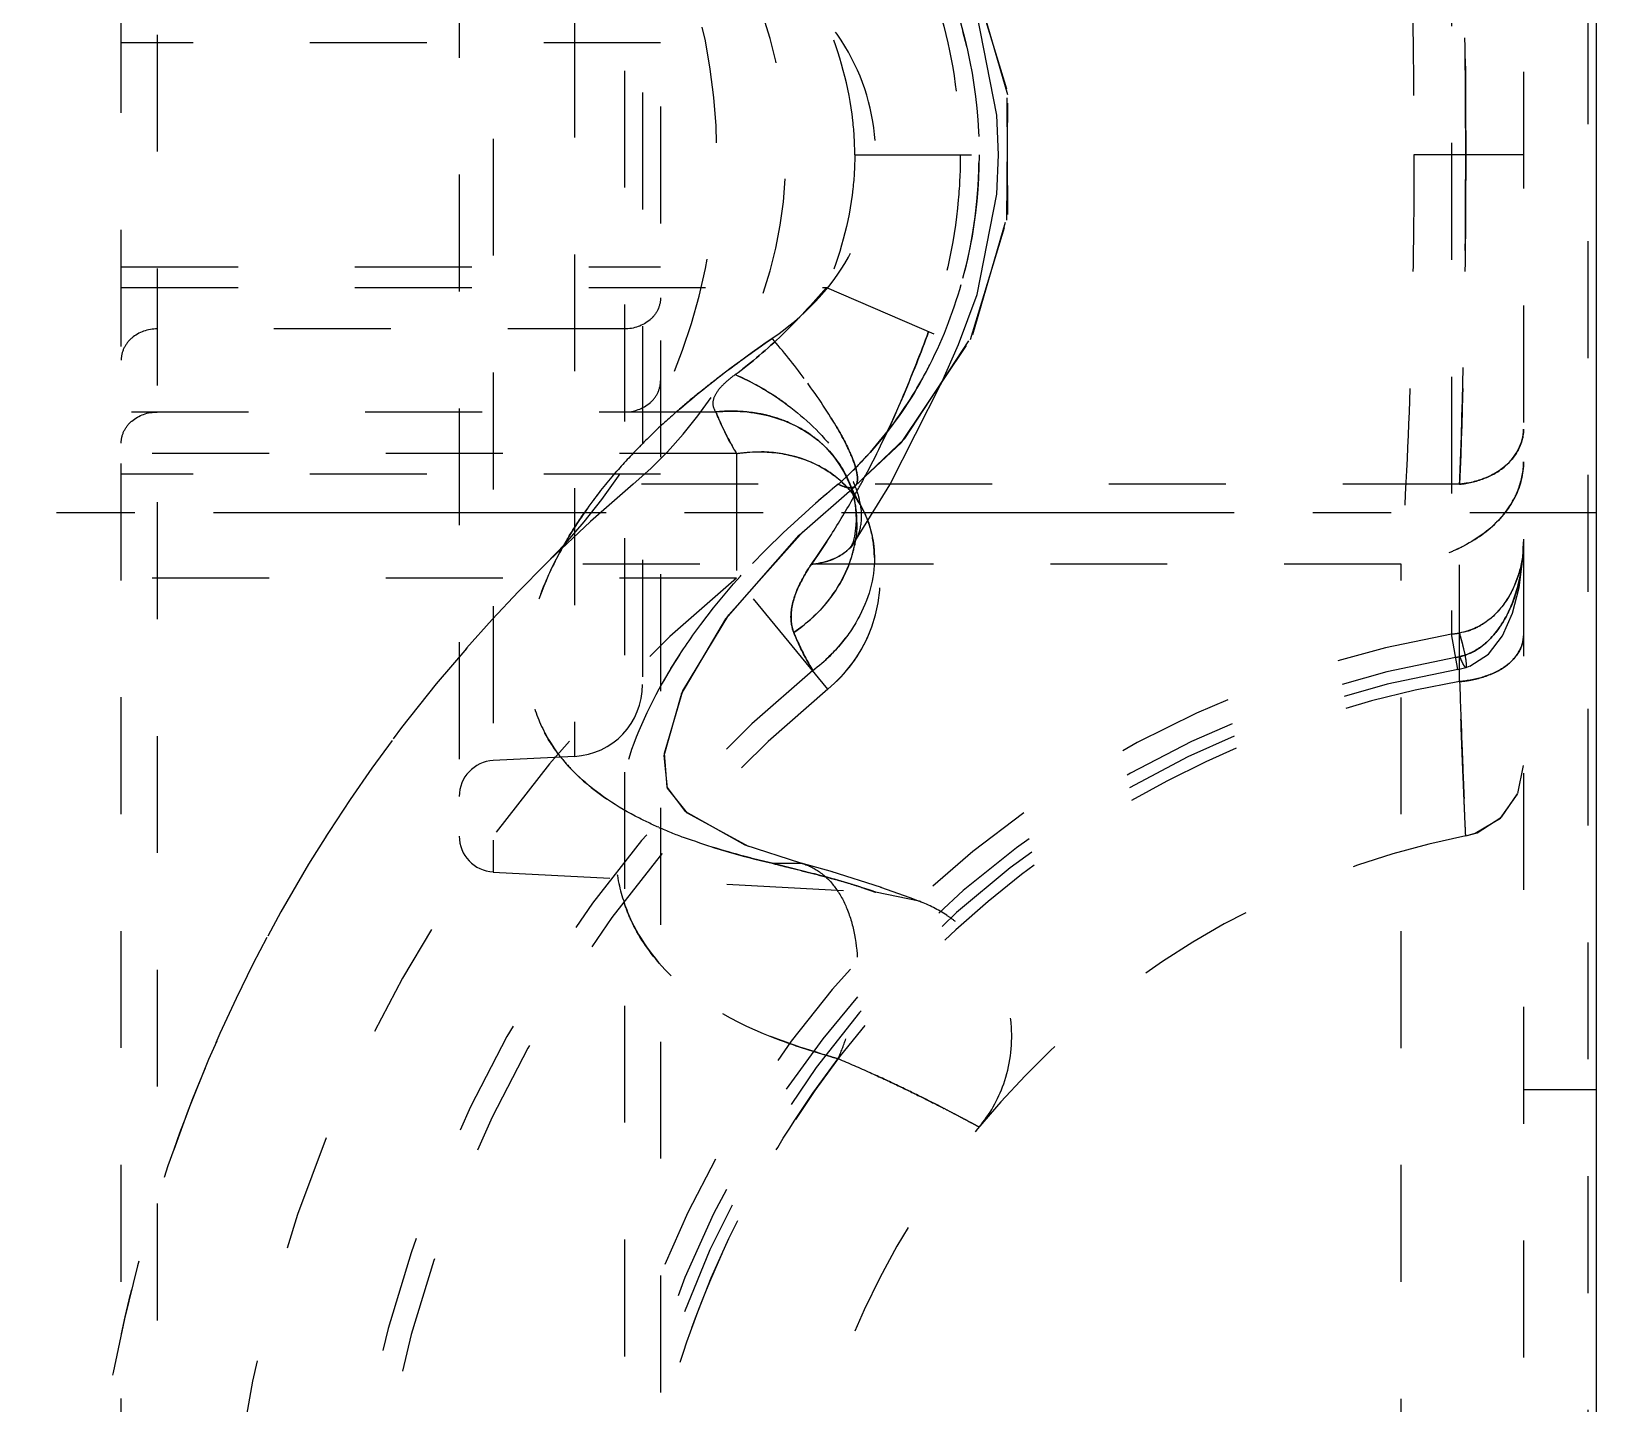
# Model space of a CAD drawing. Header units: millimetres. Extents: x 2667 to 4588, y -8940 to -2822.
# Drawn here: x 3243.56 to 3265.44, y -6254.13 to -6234.95 of the extents above; entities that cross this region are included whole.
import ezdxf

# ---------------------------------------------------------------- set-up
doc = ezdxf.new("R2010")
doc.units = ezdxf.units.MM
doc.header["$LTSCALE"] = 16.335
doc.linetypes.add('CENTER', pattern=[0.6, 0.375, -0.075, 0.075, -0.075])
doc.linetypes.add('HIDDEN', pattern=[0.2, 0.1, -0.1])
doc.layers.get('0').update_dxf_attribs({"linetype": 'CONTINUOUS'})
doc.layers.add('DEFAULT_2', color=8, linetype='HIDDEN')

msp = doc.modelspace()

# ---------------------------------------------------------------- linework, layer by layer
at = {"color": 7, "linetype": 'Continuous'}
msp.add_line((3265.436, -6386.677), (3265.436, -6096.677), dxfattribs=at)
at = {"color": 1, "linetype": 'CENTER', "ltscale": 0.895647}
msp.add_line((3193.436, -6241.677), (3265.436, -6241.677), dxfattribs=at)
at = {"layer": 'DEFAULT_2', "color": 8, "linetype": 'HIDDEN'}
for p, q in [((3265.314, -6143.142), (3265.314, -6328.557)), ((3264.414, -6144.042), (3264.414, -6327.659)), ((3244.816, -6288.364), (3244.816, -6184.99)), ((3245.319, -6185.995), (3245.319, -6287.359)), ((3251.851, -6186.498), (3251.851, -6286.857)), ((3252.354, -6187), (3252.354, -6286.354)), ((3250.016, -6226.653), (3250.016, -6246.699)), ((3249.54, -6227.154), (3249.54, -6246.2)), ((3251.15, -6228.269), (3251.15, -6245.085)), ((3252.103, -6229.273), (3252.103, -6244.082)), ((3263.409, -6229.979), (3263.409, -6243.375)), ((3257.195, -6235.763), (3256.686, -6234.096)), ((3257.206, -6235.84), (3256.719, -6234.165)), ((3257.054, -6236.126), (3256.777, -6234.723)), ((3252.354, -6235.113), (3244.816, -6235.113)), ((3257.206, -6237.515), (3257.195, -6235.763)), ((3257.195, -6237.591), (3257.206, -6235.84)), ((3257.078, -6236.677), (3257.054, -6236.126)), ((3255.068, -6236.677), (3257.078, -6236.677)), ((3257.054, -6237.229), (3257.078, -6236.677)), ((3264.414, -6236.677), (3262.882, -6236.677)), ((3256.777, -6238.632), (3257.054, -6237.229)), ((3256.719, -6239.19), (3257.206, -6237.515)), ((3256.686, -6239.259), (3257.195, -6237.591)), ((3244.816, -6238.242), (3252.354, -6238.242)), ((3244.816, -6238.532), (3254.673, -6238.532)), ((3254.673, -6238.532), (3256.517, -6239.331)), ((3256.517, -6239.331), (3256.777, -6238.632)), ((3251.851, -6239.112), (3245.319, -6239.112)), ((3255.72, -6240.699), (3256.686, -6239.259)), ((3255.769, -6240.644), (3256.719, -6239.19)), ((3256.269, -6239.89), (3256.517, -6239.331)), ((3255.56, -6241.291), (3256.276, -6239.876)), ((3253.128, -6240.273), (3244.816, -6240.273)), ((3253.416, -6240.853), (3244.816, -6240.853)), ((3253.416, -6240.853), (3253.416, -6242.593)), ((3255.069, -6241.311), (3255.769, -6240.644)), ((3255.069, -6241.311), (3255.72, -6240.699)), ((3254.883, -6241.057), (3254.924, -6241.128)), ((3252.354, -6241.143), (3244.816, -6241.143)), ((3263.521, -6241.282), (3251.971, -6241.282)), ((3255.055, -6242.104), (3255.56, -6241.291)), ((3263.521, -6244.04), (3263.521, -6241.282)), ((3254.292, -6241.996), (3255.068, -6241.312)), ((3255.068, -6241.312), (3255.07, -6241.311)), ((3255.085, -6241.682), (3255.087, -6241.792)), ((3253.307, -6243.106), (3254.348, -6241.942)), ((3255.023, -6242.155), (3255.058, -6242.1)), ((3255.058, -6242.099), (3255.055, -6242.104)), ((3264.406, -6242.322), (3264.414, -6242.087)), ((3264.355, -6242.724), (3264.406, -6242.322)), ((3253.416, -6242.593), (3244.816, -6242.593)), ((3262.703, -6242.401), (3250.746, -6242.401)), ((3254.693, -6244.145), (3253.416, -6242.593)), ((3262.703, -6255.696), (3262.703, -6242.401)), ((3264.262, -6243.084), (3264.355, -6242.724)), ((3264.122, -6243.4), (3264.262, -6243.084)), ((3263.495, -6243.87), (3263.409, -6243.375)), ((3263.923, -6243.658), (3264.121, -6243.4)), ((3263.662, -6243.825), (3263.923, -6243.658)), ((3263.495, -6243.87), (3263.609, -6243.844)), ((3263.608, -6243.843), (3263.661, -6243.826)), ((3263.608, -6243.843), (3263.608, -6243.843)), ((3251.15, -6245.085), (3250.016, -6245.145)), ((3264.333, -6245.606), (3264.414, -6245.212)), ((3264.104, -6245.937), (3264.331, -6245.61)), ((3263.764, -6246.152), (3264.097, -6245.942)), ((3263.606, -6246.197), (3263.764, -6246.152)), ((3254.316, -6246.578), (3253.536, -6246.326)), ((3250.016, -6246.702), (3255.359, -6246.982)), ((3253.912, -6246.579), (3254.316, -6246.578)), ((3254.316, -6246.578), (3254.318, -6246.578)), ((3254.759, -6246.701), (3254.318, -6246.578)), ((3255.44, -6246.918), (3254.738, -6246.695)), ((3255.84, -6247.062), (3255.432, -6246.916)), ((3255.969, -6247.111), (3255.359, -6246.982)), ((3255.973, -6247.112), (3255.842, -6247.063)), ((3264.414, -6249.742), (3265.436, -6249.742))]:
    msp.add_line(p, q, dxfattribs=at)
for points in [[(3254.542, -6240.652), (3254.581, -6240.688), (3254.624, -6240.729)], [(3254.624, -6240.729), (3254.668, -6240.774), (3254.711, -6240.823), (3254.755, -6240.875), (3254.798, -6240.931), (3254.84, -6240.991), (3254.883, -6241.057)], [(3254.924, -6241.128), (3254.962, -6241.205), (3254.997, -6241.288)], [(3254.997, -6241.288), (3255.029, -6241.377), (3255.054, -6241.473), (3255.073, -6241.576), (3255.085, -6241.682)], [(3255.087, -6241.792), (3255.08, -6241.902), (3255.063, -6242.008)], [(3252.643, -6244.222), (3253.266, -6243.162), (3254.292, -6241.996)], [(3255.034, -6242.116), (3255.014, -6242.168), (3255.021, -6242.157)], [(3255.063, -6242.008), (3255.039, -6242.103), (3255.034, -6242.116)], [(3252.407, -6245.039), (3252.666, -6244.171), (3253.307, -6243.106)], [(3253.584, -6246.345), (3252.73, -6245.881), (3252.453, -6245.532), (3252.404, -6245.072), (3252.64, -6244.233)], [(3253.536, -6246.326), (3252.708, -6245.862), (3252.447, -6245.517), (3252.407, -6245.039)], [(3263.606, -6246.197), (3263.74, -6246.16), (3264.092, -6245.949), (3264.33, -6245.614)]]:
    msp.add_lwpolyline(points, dxfattribs=at)
for centre, radius, start, end in [((3245.099, -6236.677), 8.04, 314.6132, 45.3868), ((3248.077, -6236.677), 6.03, 310.2142, 49.7858), ((3250.118, -6236.679), 6.688, 345.0545, 14.9456), ((3246.368, -6245.751), 9.963, 36.6563, 40.7852), ((3260.07, -6248.847), 11.39, 129.0167, 130.7069), ((3258.898, -6247.49), 9.597, 130.6867, 133.3806), ((3253.35, -6242.491), 2.23, 90.7192, 95.7189), ((3253.398, -6242.153), 1.887, 66.1566, 75.1963), ((3258.206, -6246.75), 8.584, 133.4153, 135.5243), ((3257.827, -6246.382), 8.056, 135.5069, 139.0371), ((3253.648, -6241.805), 1.45, 9.1182, 30.3373), ((3265.921, -6257.782), 21.608, 130.2142, 261.4347), ((3263.088, -6251.508), 13.14, 128.8957, 129.6114), ((3253.904, -6242.318), 1.451, 44.0412, 53.121), ((3251.251, -6237.256), 5.392, 311.7006, 313.0131), ((3251.213, -6237.215), 5.448, 313.0139, 314.7451), ((3256.786, -6240.548), 1.93, 201.8365, 204.9741), ((3256.755, -6240.561), 1.897, 201.8212, 203.9345), ((3253.574, -6241.906), 1.615, 21.9326, 24.2145), ((3262.912, -6251.296), 12.864, 129.6099, 130.7242), ((3245.055, -6235.829), 11.476, 327.7272, 330.8203), ((3253.938, -6242.285), 1.403, 36.377, 44.0129), ((3256.848, -6240.521), 1.998, 203.9255, 204.9503), ((3256.945, -6240.475), 2.106, 204.9589, 206.9465), ((3257.048, -6240.423), 2.221, 206.9381, 207.9308), ((3253.965, -6242.267), 1.372, 26.1632, 36.3766), ((3257.193, -6240.345), 2.385, 207.9531, 210.776), ((3253.416, -6242.593), 2.01, 309.4663, 30.7511), ((3253.595, -6241.815), 1.503, 2.5335, 9.1201), ((3253.945, -6242.276), 1.393, 19.5906, 26.1367), ((3253.575, -6241.816), 1.524, 0.0128, 2.5403), ((3246.07, -6236.475), 10.273, 324.7756, 327.7565), ((3253.386, -6241.79), 1.715, 339.5771, 348.6697), ((3254.589, -6241.783), 0.566, 321.4548, 325.474), ((3261.932, -6242.085), 2.482, 349.3582, 359.9416), ((3265.961, -6257.815), 21.659, 134.6268, 157.2806), ((3265.921, -6257.782), 19.675, 129.4663, 242.9149), ((3265.921, -6257.782), 14.624, 99.8926, 158.0838), ((3263.248, -6241.535), 1.847, 274.9997, 278.4877), ((3263.378, -6243.21), 0.501, 280.103, 286.5151), ((3263.384, -6243.235), 0.475, 279.9149, 286.6902), ((3265.921, -6257.782), 18, 129.4663, 242.9161), ((3258.507, -6247.535), 7.045, 148.5241, 151.0977), ((3265.921, -6257.782), 14.292, 99.8928, 161.6782), ((3265.921, -6257.782), 14.122, 99.8926, 163.8919), ((3251.098, -6244.082), 1.005, 273, 360), ((3265.921, -6257.782), 13.951, 99.9095, 260.0905), ((3265.921, -6257.782), 17.665, 129.4663, 242.9107), ((3250.042, -6245.646), 0.502, 93, 180), ((3252.906, -6243.551), 2.485, 218.8015, 220.231), ((3253.009, -6243.461), 2.622, 220.266, 225.3642), ((3254.897, -6240.185), 6.428, 246.4418, 249.7792), ((3250.042, -6246.2), 0.502, 180, 267), ((3265.921, -6257.782), 11.814, 101.3029, 258.6971), ((3252.079, -6256.46), 10.028, 71.8468, 74.3887), ((3251.943, -6248.04), 3.16, 336.3064, 341.6799), ((3257.396, -6239.592), 10.049, 254.6806, 255.2473), ((3265.965, -6257.796), 21.653, 157.3055, 167.6269)]:
    msp.add_arc(centre, radius, start, end, dxfattribs=at)
for points, knots in [([(3262.703, -6230.954), (3262.762, -6231.825), (3262.851, -6233.733), (3262.882, -6235.642), (3262.882, -6236.677)], [0, 0, 0, 0, 0.457519, 1, 1, 1, 1]), ([(3254.838, -6232.073), (3255.151, -6232.352), (3255.719, -6232.991), (3256.552, -6234.497), (3256.805, -6235.811), (3256.805, -6236.677)], [0, 0, 0, 0, 0.245023, 0.493945, 1, 1, 1, 1]), ([(3263.606, -6236.677), (3263.606, -6236.243), (3263.598, -6234.708), (3263.566, -6233.173), (3263.521, -6232.073)], [0, 0, 0, 0, 0.282666, 1, 1, 1, 1]), ([(3263.606, -6236.677), (3263.606, -6236.243), (3263.598, -6234.708), (3263.566, -6233.173), (3263.521, -6232.073)], [0, 0, 0, 0, 0.282666, 1, 1, 1, 1]), ([(3263.521, -6232.073), (3263.534, -6232.387), (3263.586, -6233.922), (3263.606, -6235.457), (3263.606, -6236.677)], [0, 0, 0, 0, 0.205191, 1, 1, 1, 1]), ([(3263.521, -6232.073), (3263.534, -6232.387), (3263.586, -6233.922), (3263.606, -6235.457), (3263.606, -6236.677)], [0, 0, 0, 0, 0.20519, 1, 1, 1, 1]), ([(3253.912, -6239.243), (3254.342, -6238.954), (3255.083, -6238.199), (3255.495, -6236.677), (3255.083, -6235.155), (3254.342, -6234.401), (3253.912, -6234.111)], [0, 0, 0, 0, 0.255948, 0.500001, 0.744054, 1, 1, 1, 1]), ([(3256.099, -6234.205), (3256.316, -6234.795), (3256.505, -6235.627), (3256.542, -6236.467), (3256.543, -6236.677)], [0, 0, 0, 0, 0.749333, 1, 1, 1, 1]), ([(3255.068, -6236.677), (3255.068, -6236.518), (3255.032, -6235.884), (3254.86, -6235.26), (3254.673, -6234.823)], [0, 0, 0, 0, 0.250576, 1, 1, 1, 1]), ([(3255.068, -6236.677), (3255.068, -6236.836), (3255.032, -6237.471), (3254.86, -6238.095), (3254.673, -6238.532)], [0, 0, 0, 0, 0.250576, 1, 1, 1, 1]), ([(3256.805, -6236.677), (3256.805, -6237.544), (3256.552, -6238.858), (3255.719, -6240.364), (3255.151, -6241.003), (3254.837, -6241.282)], [0, 0, 0, 0, 0.506015, 0.75492, 1, 1, 1, 1]), ([(3256.543, -6236.677), (3256.543, -6236.888), (3256.505, -6237.727), (3256.316, -6238.559), (3256.099, -6239.15)], [0, 0, 0, 0, 0.250665, 1, 1, 1, 1]), ([(3262.882, -6236.677), (3262.882, -6237.713), (3262.851, -6239.622), (3262.762, -6241.529), (3262.703, -6242.401)], [0, 0, 0, 0, 0.542481, 1, 1, 1, 1]), ([(3262.882, -6236.677), (3262.882, -6237.713), (3262.851, -6239.622), (3262.762, -6241.529), (3262.703, -6242.401)], [0, 0, 0, 0, 0.54249, 1, 1, 1, 1]), ([(3263.521, -6241.282), (3263.534, -6240.967), (3263.586, -6239.433), (3263.606, -6237.897), (3263.606, -6236.677)], [0, 0, 0, 0, 0.205191, 1, 1, 1, 1]), ([(3263.521, -6241.282), (3263.534, -6240.967), (3263.586, -6239.433), (3263.606, -6237.897), (3263.606, -6236.677)], [0, 0, 0, 0, 0.20519, 1, 1, 1, 1]), ([(3263.606, -6236.677), (3263.606, -6237.111), (3263.598, -6238.646), (3263.566, -6240.182), (3263.521, -6241.282)], [0, 0, 0, 0, 0.282666, 1, 1, 1, 1]), ([(3263.606, -6236.677), (3263.606, -6237.111), (3263.598, -6238.646), (3263.566, -6240.182), (3263.521, -6241.282)], [0, 0, 0, 0, 0.282666, 1, 1, 1, 1]), ([(3255.91, -6239.985), (3255.984, -6239.863), (3256.262, -6239.362), (3256.467, -6238.82), (3256.579, -6238.404)], [0, 0, 0, 0, 0.248255, 1, 1, 1, 1]), ([(3253.396, -6239.751), (3253.627, -6239.581), (3254.077, -6239.196), (3254.475, -6238.76), (3254.673, -6238.532)], [0, 0, 0, 0, 0.487747, 1, 1, 1, 1]), ([(3254.673, -6238.532), (3254.475, -6238.76), (3254.077, -6239.196), (3253.627, -6239.581), (3253.396, -6239.751)], [0, 0, 0, 0, 0.512254, 1, 1, 1, 1]), ([(3252.354, -6238.677), (3252.354, -6238.734), (3252.326, -6238.852), (3252.173, -6239.047), (3251.977, -6239.112), (3251.851, -6239.112)], [0, 0, 0, 0, 0.234889, 0.480458, 1, 1, 1, 1]), ([(3252.354, -6238.677), (3252.354, -6238.734), (3252.326, -6238.851), (3252.173, -6239.047), (3251.977, -6239.112), (3251.851, -6239.112)], [0, 0, 0, 0, 0.234787, 0.480227, 1, 1, 1, 1]), ([(3245.319, -6239.112), (3245.193, -6239.112), (3244.997, -6239.177), (3244.845, -6239.373), (3244.816, -6239.49), (3244.816, -6239.547)], [0, 0, 0, 0, 0.519542, 0.765111, 1, 1, 1, 1]), ([(3253.912, -6239.244), (3253.474, -6239.553), (3252.831, -6240.029), (3252.055, -6240.745), (3251.545, -6241.317), (3251.114, -6241.919), (3250.68, -6242.71), (3250.442, -6243.552), (3250.547, -6244.346), (3250.841, -6245.034), (3251.55, -6245.724), (3252.658, -6246.251), (3253.48, -6246.478), (3253.912, -6246.579)], [0, 0, 0, 0, 0.15121, 0.225136, 0.297336, 0.367049, 0.433476, 0.551828, 0.605186, 0.656471, 0.760395, 0.874805, 1, 1, 1, 1]), ([(3252.899, -6239.997), (3252.98, -6239.931), (3253.311, -6239.67), (3253.652, -6239.424), (3253.912, -6239.244)], [0, 0, 0, 0, 0.248608, 1, 1, 1, 1]), ([(3255.07, -6241.311), (3255.097, -6241.289), (3255.111, -6241.218), (3255.099, -6241.123), (3255.061, -6240.974), (3254.967, -6240.752), (3254.739, -6240.34), (3254.388, -6239.824), (3254.071, -6239.428), (3253.912, -6239.244)], [0, 0, 0, 0, 0.043526, 0.077215, 0.119872, 0.231572, 0.374445, 0.700073, 1, 1, 1, 1]), ([(3256.099, -6239.15), (3255.989, -6239.45), (3255.546, -6240.58), (3254.979, -6241.669), (3254.462, -6242.401)], [0, 0, 0, 0, 0.26281, 1, 1, 1, 1]), ([(3255.623, -6240.328), (3255.666, -6240.232), (3255.835, -6239.844), (3255.989, -6239.449), (3256.099, -6239.15)], [0, 0, 0, 0, 0.247535, 1, 1, 1, 1]), ([(3253.396, -6239.751), (3253.343, -6239.79), (3253.244, -6239.869), (3253.128, -6239.998), (3253.067, -6240.145), (3253.101, -6240.239), (3253.128, -6240.273)], [0, 0, 0, 0, 0.305276, 0.578968, 0.803481, 1, 1, 1, 1]), ([(3253.396, -6239.751), (3253.343, -6239.79), (3253.244, -6239.869), (3253.128, -6239.998), (3253.067, -6240.145), (3253.101, -6240.239), (3253.128, -6240.273)], [0, 0, 0, 0, 0.305494, 0.579099, 0.803629, 1, 1, 1, 1]), ([(3253.396, -6239.751), (3253.638, -6239.855), (3254.138, -6240.143), (3254.678, -6240.639), (3255.009, -6241.132), (3255.153, -6241.497), (3255.179, -6241.832), (3255.108, -6242.025), (3255.058, -6242.099)], [0, 0, 0, 0, 0.250222, 0.545186, 0.687714, 0.812125, 0.914631, 1, 1, 1, 1]), ([(3254.113, -6240.164), (3254.052, -6240.119), (3253.825, -6239.962), (3253.58, -6239.83), (3253.396, -6239.751)], [0, 0, 0, 0, 0.274054, 1, 1, 1, 1]), ([(3251.851, -6240.273), (3251.977, -6240.273), (3252.173, -6240.207), (3252.326, -6240.012), (3252.354, -6239.894), (3252.354, -6239.837)], [0, 0, 0, 0, 0.519542, 0.765111, 1, 1, 1, 1]), ([(3255.048, -6241.085), (3255.13, -6241.003), (3255.451, -6240.664), (3255.729, -6240.285), (3255.91, -6239.985)], [0, 0, 0, 0, 0.248561, 1, 1, 1, 1]), ([(3244.816, -6240.708), (3244.816, -6240.651), (3244.845, -6240.533), (3244.997, -6240.338), (3245.193, -6240.273), (3245.319, -6240.273)], [0, 0, 0, 0, 0.234889, 0.480458, 1, 1, 1, 1]), ([(3244.816, -6240.708), (3244.816, -6240.651), (3244.845, -6240.533), (3244.997, -6240.338), (3245.193, -6240.273), (3245.319, -6240.273)], [0, 0, 0, 0, 0.234787, 0.480227, 1, 1, 1, 1]), ([(3253.128, -6240.272), (3253.385, -6240.247), (3253.897, -6240.282), (3254.362, -6240.512), (3254.55, -6240.666)], [0, 0, 0, 0, 0.515538, 1, 1, 1, 1]), ([(3253.416, -6240.853), (3253.388, -6240.805), (3253.28, -6240.618), (3253.187, -6240.422), (3253.128, -6240.273)], [0, 0, 0, 0, 0.255345, 1, 1, 1, 1]), ([(3253.128, -6240.273), (3253.147, -6240.322), (3253.232, -6240.521), (3253.332, -6240.713), (3253.416, -6240.853)], [0, 0, 0, 0, 0.245094, 1, 1, 1, 1]), ([(3253.88, -6240.329), (3253.836, -6240.317), (3253.652, -6240.276), (3253.463, -6240.26), (3253.322, -6240.262)], [0, 0, 0, 0, 0.246384, 1, 1, 1, 1]), ([(3254.737, -6240.354), (3254.762, -6240.395), (3254.856, -6240.549), (3254.942, -6240.708), (3254.996, -6240.827)], [0, 0, 0, 0, 0.272631, 1, 1, 1, 1]), ([(3255.075, -6241.424), (3255.124, -6241.336), (3255.319, -6240.977), (3255.497, -6240.609), (3255.623, -6240.328)], [0, 0, 0, 0, 0.245151, 1, 1, 1, 1]), ([(3254.55, -6240.666), (3254.521, -6240.642), (3254.399, -6240.549), (3254.266, -6240.474), (3254.161, -6240.428)], [0, 0, 0, 0, 0.246615, 1, 1, 1, 1]), ([(3263.521, -6241.282), (3263.636, -6241.272), (3263.864, -6241.216), (3264.24, -6241.016), (3264.414, -6240.706), (3264.414, -6240.515)], [0, 0, 0, 0, 0.274541, 0.546633, 1, 1, 1, 1]), ([(3264.414, -6240.515), (3264.414, -6240.637), (3264.321, -6240.905), (3264.107, -6241.082), (3263.98, -6241.148)], [0, 0, 0, 0, 0.461296, 1, 1, 1, 1]), ([(3255.143, -6241.566), (3255.064, -6241.433), (3254.855, -6241.188), (3254.285, -6240.848), (3253.753, -6240.803), (3253.416, -6240.853)], [0, 0, 0, 0, 0.236133, 0.4797, 1, 1, 1, 1]), ([(3253.416, -6240.853), (3253.478, -6240.844), (3253.721, -6240.818), (3253.97, -6240.835), (3254.148, -6240.874)], [0, 0, 0, 0, 0.255544, 1, 1, 1, 1]), ([(3254.55, -6240.666), (3254.599, -6240.706), (3254.783, -6240.876), (3254.924, -6241.093), (3254.994, -6241.266)], [0, 0, 0, 0, 0.254739, 1, 1, 1, 1]), ([(3254.996, -6240.827), (3255.011, -6240.859), (3255.056, -6240.967), (3255.093, -6241.081), (3255.103, -6241.162)], [0, 0, 0, 0, 0.301752, 1, 1, 1, 1]), ([(3254.148, -6240.874), (3254.206, -6240.887), (3254.428, -6240.948), (3254.638, -6241.055), (3254.775, -6241.158)], [0, 0, 0, 0, 0.257494, 1, 1, 1, 1]), ([(3264.414, -6240.97), (3264.414, -6241.137), (3264.321, -6241.504), (3263.931, -6241.959), (3263.363, -6242.275), (3262.926, -6242.376), (3262.703, -6242.4)], [0, 0, 0, 0, 0.207319, 0.449819, 0.72277, 1, 1, 1, 1]), ([(3264.288, -6241.473), (3264.309, -6241.432), (3264.38, -6241.273), (3264.414, -6241.098), (3264.414, -6240.97)], [0, 0, 0, 0, 0.26547, 1, 1, 1, 1]), ([(3251.287, -6241.684), (3251.322, -6241.634), (3251.467, -6241.434), (3251.622, -6241.241), (3251.744, -6241.101)], [0, 0, 0, 0, 0.24663, 1, 1, 1, 1]), ([(3254.837, -6241.282), (3254.41, -6241.636), (3253.602, -6242.372), (3252.597, -6243.605), (3251.911, -6244.911), (3251.667, -6246.035), (3251.748, -6246.855), (3251.987, -6247.571), (3252.594, -6248.333), (3253.636, -6248.94), (3254.423, -6249.189), (3254.837, -6249.31)], [0, 0, 0, 0, 0.154578, 0.303459, 0.441007, 0.562241, 0.616965, 0.668875, 0.770739, 0.879758, 1, 1, 1, 1]), ([(3255.069, -6241.312), (3255.043, -6241.332), (3254.952, -6241.336), (3254.88, -6241.303), (3254.837, -6241.282)], [0, 0, 0, 0, 0.404001, 1, 1, 1, 1]), ([(3254.838, -6241.282), (3254.855, -6241.29), (3254.912, -6241.316), (3254.975, -6241.336), (3255.019, -6241.331)], [0, 0, 0, 0, 0.2981, 1, 1, 1, 1]), ([(3255.103, -6241.162), (3255.105, -6241.176), (3255.108, -6241.221), (3255.102, -6241.271), (3255.084, -6241.296)], [0, 0, 0, 0, 0.315056, 1, 1, 1, 1]), ([(3263.98, -6241.148), (3263.873, -6241.204), (3263.718, -6241.256), (3263.559, -6241.278), (3263.521, -6241.282)], [0, 0, 0, 0, 0.75603, 1, 1, 1, 1]), ([(3263.98, -6241.148), (3263.873, -6241.204), (3263.718, -6241.256), (3263.559, -6241.278), (3263.521, -6241.282)], [0, 0, 0, 0, 0.75603, 1, 1, 1, 1]), ([(3255.143, -6241.566), (3255.133, -6241.548), (3255.095, -6241.482), (3255.06, -6241.414), (3255.036, -6241.363)], [0, 0, 0, 0, 0.26305, 1, 1, 1, 1]), ([(3255.058, -6242.099), (3255.11, -6242.022), (3255.182, -6241.822), (3255.161, -6241.612), (3255.136, -6241.503)], [0, 0, 0, 0, 0.452578, 1, 1, 1, 1]), ([(3255.136, -6241.503), (3255.132, -6241.486), (3255.115, -6241.419), (3255.092, -6241.352), (3255.072, -6241.303)], [0, 0, 0, 0, 0.240739, 1, 1, 1, 1]), ([(3264.06, -6241.79), (3264.083, -6241.765), (3264.17, -6241.668), (3264.244, -6241.559), (3264.288, -6241.473)], [0, 0, 0, 0, 0.260128, 1, 1, 1, 1]), ([(3251.016, -6242.11), (3251.036, -6242.074), (3251.122, -6241.929), (3251.215, -6241.788), (3251.287, -6241.684)], [0, 0, 0, 0, 0.246769, 1, 1, 1, 1]), ([(3252.499, -6243.857), (3252.628, -6243.646), (3253.207, -6242.798), (3253.93, -6242.055), (3254.52, -6241.547)], [0, 0, 0, 0, 0.241368, 1, 1, 1, 1]), ([(3255.143, -6241.566), (3255.241, -6241.731), (3255.326, -6241.984), (3255.342, -6242.241), (3255.342, -6242.307)], [0, 0, 0, 0, 0.745071, 1, 1, 1, 1]), ([(3254.216, -6243.355), (3254.477, -6243.177), (3254.917, -6242.724), (3255.099, -6242.109), (3255.099, -6241.816)], [0, 0, 0, 0, 0.518951, 1, 1, 1, 1]), ([(3255.342, -6242.307), (3255.342, -6242.264), (3255.335, -6242.095), (3255.3, -6241.928), (3255.257, -6241.809)], [0, 0, 0, 0, 0.2532, 1, 1, 1, 1]), ([(3263.376, -6242.236), (3263.442, -6242.21), (3263.691, -6242.097), (3263.92, -6241.936), (3264.06, -6241.79)], [0, 0, 0, 0, 0.26003, 1, 1, 1, 1]), ([(3250.658, -6242.885), (3250.68, -6242.82), (3250.779, -6242.553), (3250.907, -6242.297), (3251.016, -6242.11)], [0, 0, 0, 0, 0.242264, 1, 1, 1, 1]), ([(3254.462, -6242.401), (3254.576, -6242.39), (3254.801, -6242.342), (3254.991, -6242.196), (3255.055, -6242.104)], [0, 0, 0, 0, 0.504775, 1, 1, 1, 1]), ([(3264.414, -6242.084), (3264.414, -6242.213), (3264.379, -6242.476), (3264.231, -6242.856), (3264.004, -6243.136), (3263.753, -6243.302), (3263.6, -6243.348), (3263.521, -6243.362)], [0, 0, 0, 0, 0.229787, 0.467896, 0.720118, 0.856347, 1, 1, 1, 1]), ([(3263.521, -6243.69), (3263.686, -6243.66), (3263.984, -6243.46), (3264.24, -6243.034), (3264.383, -6242.568), (3264.414, -6242.247), (3264.414, -6242.087)], [0, 0, 0, 0, 0.258362, 0.50832, 0.754592, 1, 1, 1, 1]), ([(3264.414, -6242.084), (3264.414, -6242.153), (3264.395, -6242.436), (3264.296, -6242.715), (3264.181, -6242.895)], [0, 0, 0, 0, 0.245266, 1, 1, 1, 1]), ([(3255.342, -6242.307), (3255.347, -6242.603), (3255.207, -6243.063), (3254.85, -6243.569), (3254.609, -6243.787), (3254.48, -6243.886)], [0, 0, 0, 0, 0.479152, 0.736195, 1, 1, 1, 1]), ([(3254.462, -6242.401), (3254.401, -6242.49), (3254.28, -6242.693), (3254.161, -6243.017), (3254.178, -6243.26), (3254.216, -6243.355)], [0, 0, 0, 0, 0.317233, 0.696737, 1, 1, 1, 1]), ([(3254.216, -6243.355), (3254.192, -6243.293), (3254.157, -6243.106), (3254.238, -6242.767), (3254.375, -6242.528), (3254.462, -6242.401)], [0, 0, 0, 0, 0.197788, 0.545481, 1, 1, 1, 1]), ([(3254.993, -6242.388), (3254.922, -6242.58), (3254.707, -6242.948), (3254.393, -6243.234), (3254.216, -6243.355)], [0, 0, 0, 0, 0.488627, 1, 1, 1, 1]), ([(3264.181, -6242.895), (3264.11, -6243.006), (3263.926, -6243.221), (3263.662, -6243.334), (3263.521, -6243.362)], [0, 0, 0, 0, 0.47719, 1, 1, 1, 1]), ([(3254.48, -6243.886), (3254.454, -6243.843), (3254.356, -6243.671), (3254.271, -6243.492), (3254.217, -6243.355)], [0, 0, 0, 0, 0.255345, 1, 1, 1, 1]), ([(3254.217, -6243.355), (3254.234, -6243.4), (3254.312, -6243.582), (3254.404, -6243.758), (3254.48, -6243.886)], [0, 0, 0, 0, 0.245094, 1, 1, 1, 1]), ([(3264.065, -6243.302), (3264, -6243.393), (3263.846, -6243.563), (3263.634, -6243.669), (3263.521, -6243.69)], [0, 0, 0, 0, 0.491944, 1, 1, 1, 1]), ([(3263.609, -6243.844), (3263.613, -6243.842), (3263.618, -6243.825), (3263.617, -6243.779), (3263.602, -6243.679), (3263.569, -6243.534), (3263.538, -6243.422), (3263.521, -6243.362)], [0, 0, 0, 0, 0.02795, 0.087039, 0.30148, 0.621397, 1, 1, 1, 1]), ([(3263.58, -6243.587), (3263.576, -6243.57), (3263.558, -6243.494), (3263.537, -6243.419), (3263.521, -6243.362)], [0, 0, 0, 0, 0.236178, 1, 1, 1, 1]), ([(3264.414, -6243.4), (3264.414, -6243.478), (3264.357, -6243.649), (3264.155, -6243.855), (3263.858, -6243.987), (3263.635, -6244.031), (3263.521, -6244.039)], [0, 0, 0, 0, 0.195195, 0.431146, 0.709729, 1, 1, 1, 1]), ([(3264.292, -6243.705), (3264.311, -6243.681), (3264.375, -6243.592), (3264.414, -6243.48), (3264.414, -6243.4)], [0, 0, 0, 0, 0.27675, 1, 1, 1, 1]), ([(3264.292, -6243.705), (3264.311, -6243.681), (3264.375, -6243.592), (3264.414, -6243.48), (3264.414, -6243.4)], [0, 0, 0, 0, 0.276751, 1, 1, 1, 1]), ([(3263.521, -6243.69), (3263.53, -6243.712), (3263.546, -6243.751), (3263.571, -6243.801), (3263.588, -6243.829), (3263.603, -6243.844), (3263.608, -6243.843)], [0, 0, 0, 0, 0.403175, 0.711417, 0.909251, 1, 1, 1, 1]), ([(3263.521, -6243.69), (3263.526, -6243.703), (3263.544, -6243.746), (3263.563, -6243.789), (3263.58, -6243.816)], [0, 0, 0, 0, 0.308317, 1, 1, 1, 1]), ([(3263.58, -6243.816), (3263.585, -6243.824), (3263.591, -6243.834), (3263.604, -6243.845), (3263.608, -6243.844)], [0, 0, 0, 0, 0.683233, 1, 1, 1, 1]), ([(3263.972, -6243.932), (3264.005, -6243.918), (3264.123, -6243.861), (3264.231, -6243.779), (3264.292, -6243.705)], [0, 0, 0, 0, 0.270855, 1, 1, 1, 1]), ([(3263.521, -6244.039), (3263.559, -6244.037), (3263.713, -6244.019), (3263.864, -6243.977), (3263.972, -6243.932)], [0, 0, 0, 0, 0.2463, 1, 1, 1, 1]), ([(3263.606, -6246.197), (3263.608, -6246.186), (3263.602, -6246.158), (3263.603, -6246.11), (3263.597, -6246.015), (3263.591, -6245.853), (3263.58, -6245.608), (3263.567, -6245.298), (3263.546, -6244.768), (3263.531, -6244.342), (3263.521, -6244.04)], [0, 0, 0, 0, 0.0168, 0.037665, 0.066735, 0.149175, 0.263158, 0.407208, 0.579734, 1, 1, 1, 1]), ([(3263.521, -6244.04), (3263.531, -6244.342), (3263.547, -6244.768), (3263.567, -6245.298), (3263.58, -6245.608), (3263.591, -6245.853), (3263.598, -6246.015), (3263.602, -6246.11), (3263.603, -6246.155), (3263.606, -6246.182), (3263.605, -6246.194), (3263.606, -6246.197)], [0, 0, 0, 0, 0.420186, 0.592702, 0.736742, 0.850729, 0.9332, 0.962293, 0.983178, 0.995775, 1, 1, 1, 1]), ([(3252.328, -6246.077), (3252.217, -6246.029), (3251.8, -6245.83), (3251.409, -6245.566), (3251.167, -6245.327)], [0, 0, 0, 0, 0.262692, 1, 1, 1, 1]), ([(3253.912, -6246.579), (3253.805, -6246.554), (3253.388, -6246.451), (3252.976, -6246.328), (3252.675, -6246.217)], [0, 0, 0, 0, 0.25436, 1, 1, 1, 1]), ([(3255.359, -6246.982), (3255.349, -6246.981), (3255.314, -6246.966), (3255.238, -6246.944), (3255.115, -6246.902), (3254.945, -6246.85), (3254.732, -6246.788), (3254.383, -6246.696), (3254.105, -6246.627), (3253.912, -6246.579)], [0, 0, 0, 0, 0.02084, 0.073699, 0.16019, 0.279452, 0.428436, 0.602972, 1, 1, 1, 1]), ([(3253.912, -6246.579), (3253.99, -6246.599), (3254.279, -6246.671), (3254.569, -6246.744), (3254.778, -6246.802)], [0, 0, 0, 0, 0.270794, 1, 1, 1, 1]), ([(3254.318, -6246.578), (3254.41, -6246.602), (3254.592, -6246.69), (3254.811, -6246.916), (3254.976, -6247.221), (3255.118, -6247.731), (3255.119, -6248.459), (3254.959, -6249.033), (3254.837, -6249.31)], [0, 0, 0, 0, 0.092342, 0.191699, 0.302703, 0.426608, 0.704993, 1, 1, 1, 1]), ([(3255.204, -6246.931), (3255.241, -6246.944), (3255.294, -6246.957), (3255.344, -6246.981), (3255.359, -6246.982)], [0, 0, 0, 0, 0.724836, 1, 1, 1, 1]), ([(3252.34, -6247.981), (3252.18, -6247.8), (3251.998, -6247.525), (3251.877, -6247.224), (3251.851, -6247.147)], [0, 0, 0, 0, 0.747587, 1, 1, 1, 1]), ([(3256.476, -6247.395), (3256.436, -6247.364), (3256.28, -6247.251), (3256.107, -6247.162), (3255.973, -6247.111)], [0, 0, 0, 0, 0.260287, 1, 1, 1, 1]), ([(3256.805, -6250.268), (3256.953, -6250.089), (3257.208, -6249.646), (3257.312, -6248.847), (3257.086, -6248.014), (3256.699, -6247.569), (3256.476, -6247.395)], [0, 0, 0, 0, 0.216915, 0.467224, 0.735055, 1, 1, 1, 1]), ([(3254.741, -6249.284), (3254.501, -6249.218), (3253.631, -6248.945), (3252.78, -6248.483), (3252.34, -6247.981)], [0, 0, 0, 0, 0.272373, 1, 1, 1, 1]), ([(3252.627, -6253.554), (3252.875, -6252.793), (3253.488, -6251.306), (3254.35, -6249.945), (3254.837, -6249.31)], [0, 0, 0, 0, 0.500028, 1, 1, 1, 1]), ([(3256.805, -6250.268), (3256.805, -6250.267), (3256.801, -6250.266), (3256.797, -6250.262), (3256.786, -6250.257), (3256.765, -6250.245), (3256.728, -6250.225), (3256.672, -6250.195), (3256.6, -6250.157), (3256.513, -6250.11), (3256.41, -6250.056), (3256.243, -6249.969), (3255.997, -6249.844), (3255.659, -6249.68), (3255.267, -6249.497), (3254.986, -6249.374), (3254.837, -6249.31)], [0, 0, 0, 0, 0.001057, 0.004212, 0.009456, 0.01678, 0.037629, 0.066687, 0.103878, 0.149123, 0.202275, 0.263142, 0.407264, 0.579905, 0.778524, 1, 1, 1, 1]), ([(3254.837, -6249.31), (3254.986, -6249.374), (3255.267, -6249.497), (3255.659, -6249.68), (3255.997, -6249.844), (3256.277, -6249.987), (3256.474, -6250.089), (3256.6, -6250.157), (3256.672, -6250.195), (3256.728, -6250.225), (3256.763, -6250.245), (3256.787, -6250.257), (3256.794, -6250.263), (3256.808, -6250.266), (3256.805, -6250.268)], [0, 0, 0, 0, 0.221471, 0.420094, 0.592739, 0.736859, 0.850876, 0.896123, 0.933317, 0.962378, 0.983229, 0.990553, 0.995795, 1, 1, 1, 1])]:
    msp.add_open_spline(points, degree=3, knots=knots, dxfattribs=at)
for points in [[(3255.019, -6241.331), (3255.03, -6241.33), (3255.041, -6241.327), (3255.051, -6241.323)], [(3255.051, -6241.323), (3255.057, -6241.32), (3255.063, -6241.317), (3255.069, -6241.312)], [(3255.084, -6241.296), (3255.08, -6241.302), (3255.075, -6241.307), (3255.07, -6241.311)], [(3255.099, -6241.816), (3255.099, -6241.92), (3255.088, -6242.025), (3255.067, -6242.127)], [(3255.031, -6242.136), (3255.005, -6242.169), (3254.975, -6242.199), (3254.942, -6242.225)], [(3254.942, -6242.225), (3254.81, -6242.333), (3254.632, -6242.385), (3254.462, -6242.401)], [(3264.371, -6242.543), (3264.345, -6242.683), (3264.306, -6242.821), (3264.253, -6242.954)], [(3264.253, -6242.954), (3264.204, -6243.076), (3264.142, -6243.194), (3264.065, -6243.302)], [(3254.48, -6243.886), (3254.653, -6243.757), (3254.811, -6243.602), (3254.941, -6243.43)], [(3254.693, -6244.145), (3254.944, -6243.939), (3255.148, -6243.663), (3255.272, -6243.363)], [(3250.969, -6245.108), (3250.88, -6244.997), (3250.8, -6244.877), (3250.733, -6244.752)]]:
    msp.add_open_spline(points, degree=3, dxfattribs=at)

doc.saveas('drawing.dxf')
